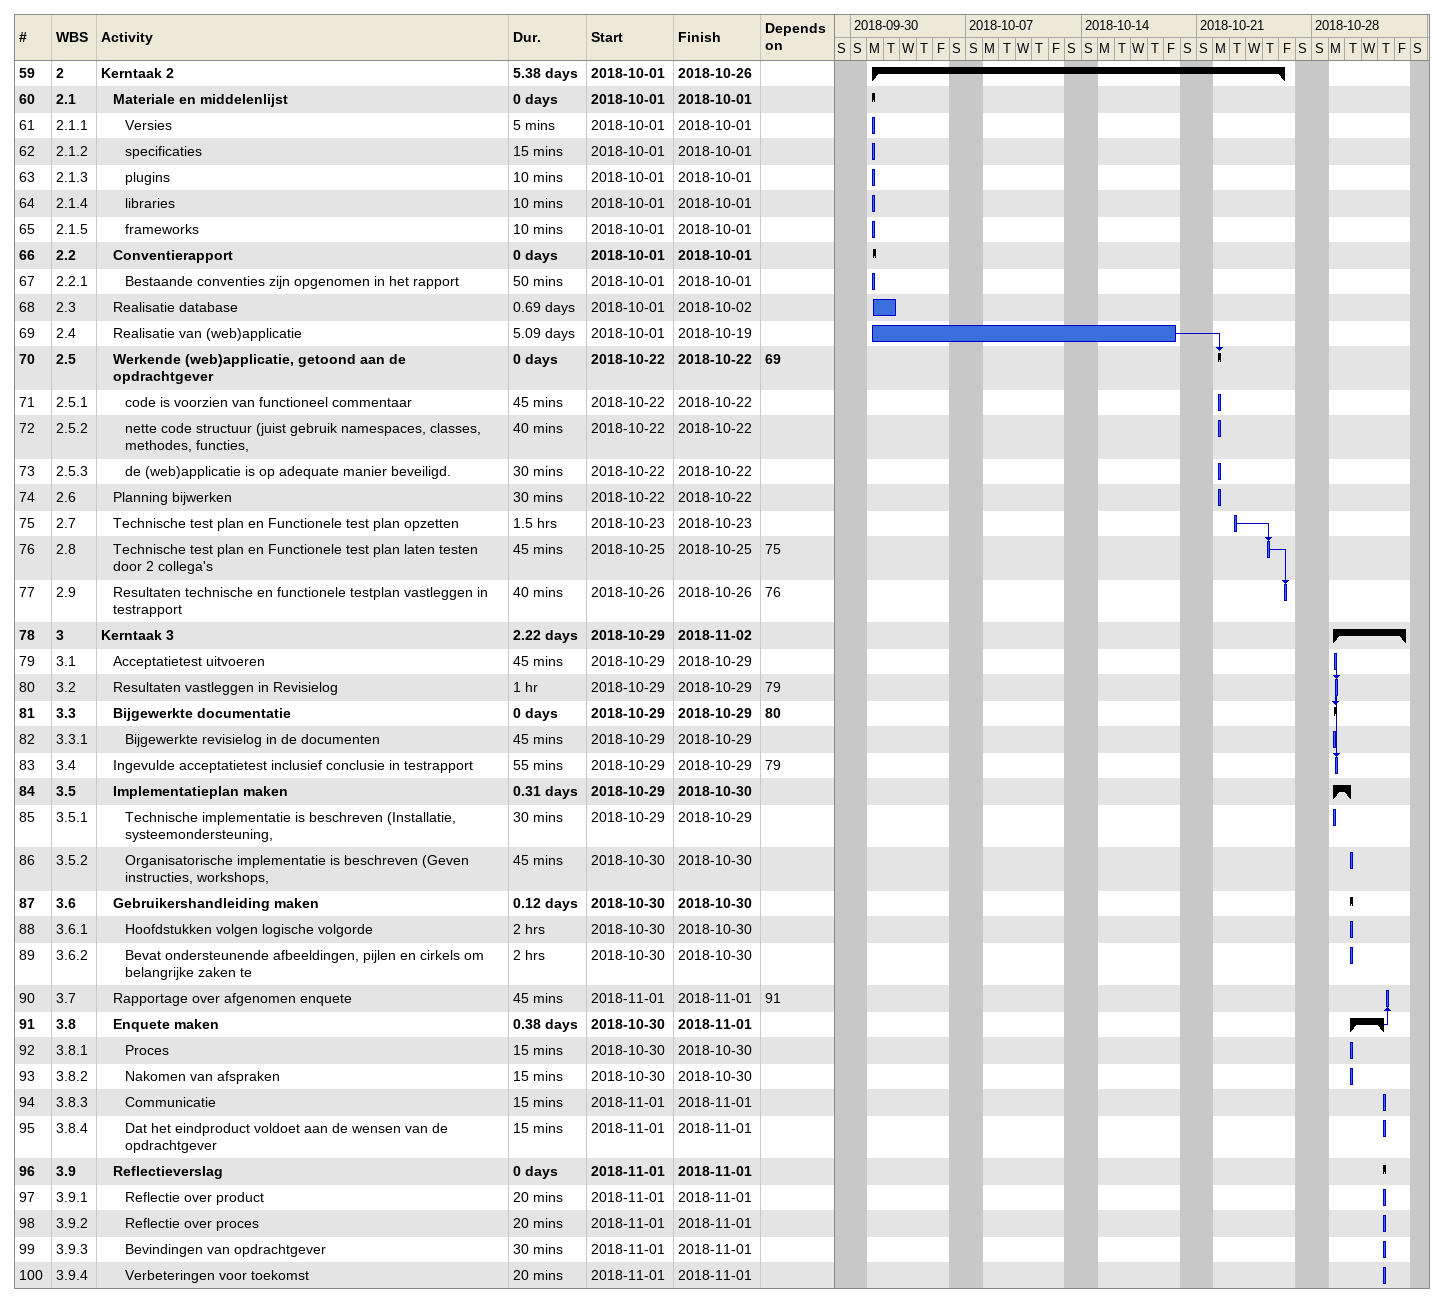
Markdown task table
| ID | WBS | Task | Duration | Start | Finish | Predecessors |
|---|---|---|---|---|---|---|
| 59 | 2 | **Kerntaak 2** | 5.38d | 2018-10-01 | 2018-10-26 |  |
| 60 | 2.1 | **Materiale en middelenlijst** | 0d | 2018-10-01 | 2018-10-01 |  |
| 61 | 2.1.1 | Versies | 5min | 2018-10-01 | 2018-10-01 |  |
| 62 | 2.1.2 | specificaties | 15min | 2018-10-01 | 2018-10-01 |  |
| 63 | 2.1.3 | plugins | 10min | 2018-10-01 | 2018-10-01 |  |
| 64 | 2.1.4 | libraries | 10min | 2018-10-01 | 2018-10-01 |  |
| 65 | 2.1.5 | frameworks | 10min | 2018-10-01 | 2018-10-01 |  |
| 66 | 2.2 | **Conventierapport** | 0d | 2018-10-01 | 2018-10-01 |  |
| 67 | 2.2.1 | Bestaande conventies zijn opgenomen in het rapport | 50min | 2018-10-01 | 2018-10-01 |  |
| 68 | 2.3 | Realisatie database | 0.69d | 2018-10-01 | 2018-10-02 |  |
| 69 | 2.4 | Realisatie van (web)applicatie | 5.09d | 2018-10-01 | 2018-10-19 |  |
| 70 | 2.5 | **Werkende (web)applicatie, getoond aan de opdrachtgever** | 0d | 2018-10-22 | 2018-10-22 | 69 |
| 71 | 2.5.1 | code is voorzien van functioneel commentaar | 45min | 2018-10-22 | 2018-10-22 |  |
| 72 | 2.5.2 | nette code structuur (juist gebruik namespaces, classes, methodes, functies, | 40min | 2018-10-22 | 2018-10-22 |  |
| 73 | 2.5.3 | de (web)applicatie is op adequate manier beveiligd. | 30min | 2018-10-22 | 2018-10-22 |  |
| 74 | 2.6 | Planning bijwerken | 30min | 2018-10-22 | 2018-10-22 |  |
| 75 | 2.7 | Technische test plan en Functionele test plan opzetten | 1.5h | 2018-10-23 | 2018-10-23 |  |
| 76 | 2.8 | Technische test plan en Functionele test plan laten testen door 2 collega's | 45min | 2018-10-25 | 2018-10-25 | 75 |
| 77 | 2.9 | Resultaten technische en functionele testplan vastleggen in testrapport | 40min | 2018-10-26 | 2018-10-26 | 76 |
| 78 | 3 | **Kerntaak 3** | 2.22d | 2018-10-29 | 2018-11-02 |  |
| 79 | 3.1 | Acceptatietest uitvoeren | 45min | 2018-10-29 | 2018-10-29 |  |
| 80 | 3.2 | Resultaten vastleggen in Revisielog | 1h | 2018-10-29 | 2018-10-29 | 79 |
| 81 | 3.3 | **Bijgewerkte documentatie** | 0d | 2018-10-29 | 2018-10-29 | 80 |
| 82 | 3.3.1 | Bijgewerkte revisielog in de documenten | 45min | 2018-10-29 | 2018-10-29 |  |
| 83 | 3.4 | Ingevulde acceptatietest inclusief conclusie in testrapport | 55min | 2018-10-29 | 2018-10-29 | 79 |
| 84 | 3.5 | **Implementatieplan maken** | 0.31d | 2018-10-29 | 2018-10-30 |  |
| 85 | 3.5.1 | Technische implementatie is beschreven (Installatie, systeemondersteuning, | 30min | 2018-10-29 | 2018-10-29 |  |
| 86 | 3.5.2 | Organisatorische implementatie is beschreven (Geven instructies, workshops, | 45min | 2018-10-30 | 2018-10-30 |  |
| 87 | 3.6 | **Gebruikershandleiding maken** | 0.12d | 2018-10-30 | 2018-10-30 |  |
| 88 | 3.6.1 | Hoofdstukken volgen logische volgorde | 2h | 2018-10-30 | 2018-10-30 |  |
| 89 | 3.6.2 | Bevat ondersteunende afbeeldingen, pijlen en cirkels om belangrijke zaken te | 2h | 2018-10-30 | 2018-10-30 |  |
| 90 | 3.7 | Rapportage over afgenomen enquete | 45min | 2018-11-01 | 2018-11-01 | 91 |
| 91 | 3.8 | **Enquete maken** | 0.38d | 2018-10-30 | 2018-11-01 |  |
| 92 | 3.8.1 | Proces | 15min | 2018-10-30 | 2018-10-30 |  |
| 93 | 3.8.2 | Nakomen van afspraken | 15min | 2018-10-30 | 2018-10-30 |  |
| 94 | 3.8.3 | Communicatie | 15min | 2018-11-01 | 2018-11-01 |  |
| 95 | 3.8.4 | Dat het eindproduct voldoet aan de wensen van de opdrachtgever | 15min | 2018-11-01 | 2018-11-01 |  |
| 96 | 3.9 | **Reflectieverslag** | 0d | 2018-11-01 | 2018-11-01 |  |
| 97 | 3.9.1 | Reflectie over product | 20min | 2018-11-01 | 2018-11-01 |  |
| 98 | 3.9.2 | Reflectie over proces | 20min | 2018-11-01 | 2018-11-01 |  |
| 99 | 3.9.3 | Bevindingen van opdrachtgever | 30min | 2018-11-01 | 2018-11-01 |  |
| 100 | 3.9.4 | Verbeteringen voor toekomst | 20min | 2018-11-01 | 2018-11-01 |  |
